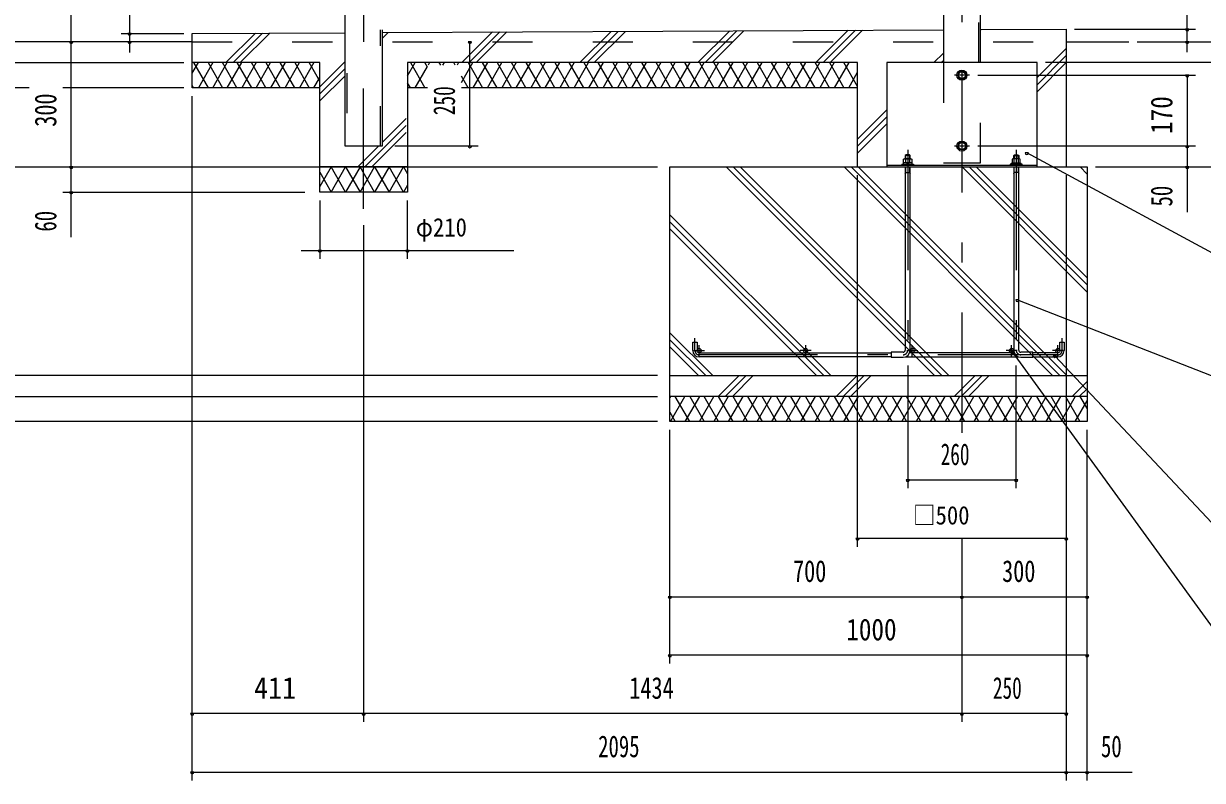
# Model space of a CAD drawing. Units: millimetres, scale not verified, with parts at other scales. Extents: x -26655 to 26659, y -10500 to 10500.
# Drawn here: x 15825 to 22888, y -3330 to 1204 of the extents above; entities that cross this region are included whole.
import ezdxf
from ezdxf.enums import TextEntityAlignment as Align

# ---------------------------------------------------------------- set-up
doc = ezdxf.new("R2010")
doc.units = ezdxf.units.MM
doc.header["$LTSCALE"] = 60
doc.linetypes.add('USER2', pattern=[10, 4, -6])
doc.linetypes.add('USER3', pattern=[24, 12, -5, 2, -5])
for name, color, linetype, lineweight in [('0-6_2-02BOLD', 7, 'Continuous', 18), ('0-7_2-12HIDDEN', 3, 'USER2', 18), ('0-8_2-22CENTER', 3, 'USER3', 18), ('0-9_2-42THIN', 4, 'Continuous', 18), ('0-A_2-52DIM', 3, 'Continuous', 18), ('0-B_2-62HATCH', 2, 'Continuous', 18)]:
    doc.layers.add(name, color=color, linetype=linetype, lineweight=lineweight)
doc.styles.add('ＭＳ ゴシック', font='')
doc.styles.get('ＭＳ ゴシック').set_extended_font_data('MS Gothic')

msp = doc.modelspace()

# ---------------------------------------------------------------- linework, layer by layer
at = {"layer": '0-6_2-02BOLD'}
for p, q in [((17751.04, 469.93), (17751.04, 3919.93)), ((21336.04, 1574.93), (21336.04, 969.93)), ((21558.79, 969.93), (21558.79, 1265.83)), ((16834.92, 1144.93), (17751.04, 1149.3)), ((17973.79, 1150.37), (21336.04, 1166.42)), ((16834.92, 1094.93), (16459.92, 1094.93)), ((22072.41, 1094.93), (22447.41, 1094.93)), ((18244.72, 819.93), (18124.85, 819.93)), ((20822.41, 819.93), (18448.72, 819.93)), ((20997.41, 356.18), (21897.42, 356.18)), ((21087.42, 361.93), (21087.42, 356.18)), ((21110.15, 392.17), (21110.15, 369.43)), ((21114.92, 361.93), (21122.42, 369.43)), ((21129.92, 369.43), (21122.42, 361.93)), ((21134.68, 369.43), (21134.68, 392.17)), ((21149.29, 361.93), (21149.29, 369.43)), ((21757.41, 412.67), (21787.42, 412.67)), ((21760.14, 369.43), (21760.14, 392.17)), ((21772.41, 361.93), (21764.91, 369.43)), ((21772.41, 369.43), (21779.91, 361.93)), ((21784.68, 392.17), (21784.68, 369.43)), ((18124.85, 344.93), (17599.84, 344.93)), ((21107.42, 344.93), (21107.42, -752.57)), ((21107.42, 311.18), (21137.42, 311.18)), ((21137.42, -752.57), (21137.42, 344.93)), ((21757.41, 344.93), (21757.41, -752.57)), ((21787.42, 311.18), (21757.41, 311.18)), ((21787.42, -752.57), (21787.42, 344.93)), ((19834.92, -755.07), (19834.92, -705.07)), ((19872.42, -767.57), (21022.42, -767.57)), ((21760.15, -767.57), (21134.68, -767.57)), ((22022.42, -767.57), (21872.41, -767.57)), ((21022.42, -792.57), (19872.42, -792.57)), ((21109.28, -792.57), (21785.55, -792.57)), ((21872.41, -792.57), (22022.42, -792.57)), ((19697.42, -905.07), (22197.41, -905.07)), ((22197.41, -1030.07), (19697.42, -1030.07))]:
    msp.add_line(p, q, dxfattribs=at)
for points in [[(17599.84, 819.93), (16834.92, 819.93), (16834.92, 1144.93)], [(17973.79, 1167.08), (17973.79, 469.93), (17750.97, 469.93)], [(21558.79, 1167.48), (22072.41, 1169.93), (22072.41, 344.93)], [(20822.41, 344.93), (20822.41, 969.93), (18124.85, 969.93), (18124.85, 194.93), (17599.84, 194.93), (17599.84, 969.93), (16834.92, 969.93)], [(21897.42, 344.93), (21897.42, 969.93), (20997.41, 969.93), (20997.41, 344.93)], [(21087.42, 361.93), (21157.41, 361.93), (21157.41, 356.18)], [(21149.29, 369.43), (21095.54, 369.43), (21095.54, 361.93)], [(21097.88, 369.43), (21097.88, 392.17), (21101.79, 394.43), (21143.04, 394.43), (21146.95, 392.17), (21146.95, 369.43)], [(21137.42, 412.67), (21132.41, 417.67), (21112.41, 417.67), (21107.42, 412.67)], [(21137.42, 394.43), (21137.42, 412.67), (21107.42, 412.67), (21107.42, 394.43)], [(21807.41, 356.18), (21807.41, 361.93), (21737.42, 361.93), (21737.42, 356.18)], [(21745.54, 361.93), (21745.54, 369.43), (21799.29, 369.43), (21799.29, 361.93)], [(21796.95, 369.43), (21796.95, 392.17), (21793.04, 394.43), (21751.79, 394.43), (21747.88, 392.17), (21747.88, 369.43)], [(21757.41, 394.43), (21757.41, 412.67), (21762.42, 417.67), (21782.41, 417.67), (21787.42, 412.67), (21787.42, 394.43)], [(19834.92, -705.07), (19859.92, -705.07), (19859.92, -755.07)], [(22034.92, -755.07), (22034.92, -705.07), (22059.92, -705.07), (22059.92, -755.07)], [(21094.91, -765.07), (21022.42, -765.07), (21022.42, -795.07), (21094.91, -795.07)], [(21799.92, -795.07), (21872.41, -795.07), (21872.41, -765.07), (21799.92, -765.07)]]:
    msp.add_lwpolyline(points, dxfattribs=at)
for points in [[(21435.15, 916.18), (21459.68, 916.18), (21471.95, 894.93), (21459.68, 873.68), (21435.15, 873.68), (21422.88, 894.93)], [(21459.68, 448.68), (21435.15, 448.68), (21422.88, 469.93), (21435.15, 491.18), (21459.68, 491.18), (21471.95, 469.93)], [(22197.41, 344.93), (22197.41, -1180.07), (19697.42, -1180.07), (19697.42, 344.93)]]:
    msp.add_lwpolyline(points, close=True, dxfattribs=at)
for centre, radius in [((21447.41, 894.93), 30), ((21447.41, 894.93), 20.62), ((21447.41, 469.93), 30), ((21447.41, 469.93), 20.62), ((19872.42, -755.07), 12.5), ((20511.16, -755.07), 12.5), ((21149.91, -755.07), 12.5), ((21744.91, -755.07), 12.5), ((22022.42, -755.07), 12.5)]:
    msp.add_circle(centre, radius, dxfattribs=at)
for centre, radius, start, end in [((21104.01, 384.97), 9.46, 49.5701, 90), ((21122.42, 359.98), 34.45, 69.13593, 110.86406), ((21140.82, 384.97), 9.46, 90, 130.42989), ((21754.01, 384.97), 9.46, 49.57011, 90), ((21772.41, 359.98), 34.45, 69.13594, 110.86407), ((21790.82, 384.97), 9.46, 90, 130.4299), ((19872.42, -755.07), 37.5, 180, 270), ((21094.91, -752.57), 42.5, 270, 0), ((21094.91, -752.57), 12.5, 270, 0), ((21799.92, -752.57), 42.5, 180, 270), ((21799.92, -752.57), 12.5, 180, 270), ((22022.42, -755.07), 37.5, 270, 0)]:
    msp.add_arc(centre, radius, start, end, dxfattribs=at)
at = {"layer": '0-7_2-12HIDDEN'}
for p, q in [((17761.54, 3907.43), (17761.54, 469.93)), ((21346.54, 1574.93), (21346.54, 969.93)), ((21548.29, 969.93), (21548.29, 1269.65)), ((17963.29, 469.93), (17963.29, 1166.77)), ((16834.92, 1094.93), (22072.41, 1094.93)), ((21336.04, 969.93), (21336.04, 369.93))]:
    msp.add_line(p, q, dxfattribs=at)
msp.add_lwpolyline([(21336.04, 369.93), (21558.79, 369.93), (21558.79, 969.93)], dxfattribs=at)
at = {"layer": '0-8_2-22CENTER'}
for p, q in [((21447.41, 6672.44), (21447.41, -1305.07)), ((17862.49, 1094.93), (17862.49, 4125.61)), ((17862.42, 94.93), (17862.42, 1094.93)), ((21492.41, 894.93), (21402.41, 894.93)), ((21122.42, 447.67), (21122.42, -752.57)), ((21492.41, 469.93), (21402.41, 469.93)), ((21772.41, 447.67), (21772.41, -752.57)), ((19847.42, -755.07), (19847.42, -680.07)), ((22047.42, -755.07), (22047.42, -680.07)), ((19839.92, -755.07), (19904.92, -755.07)), ((19872.42, -787.57), (19872.42, -722.57)), ((20543.66, -755.07), (20478.66, -755.07)), ((20511.16, -787.57), (20511.16, -722.57)), ((21117.41, -755.07), (21182.41, -755.07)), ((21149.91, -787.57), (21149.91, -722.57)), ((21777.41, -755.07), (21712.41, -755.07)), ((21744.91, -787.57), (21744.91, -722.57)), ((22054.92, -755.07), (21989.92, -755.07)), ((22022.42, -787.57), (22022.42, -722.57)), ((22022.42, -780.07), (19872.42, -780.07))]:
    msp.add_line(p, q, dxfattribs=at)
for centre, radius, start, end in [((19872.42, -755.07), 25, 180, 270), ((21094.91, -752.57), 27.5, 270, 0), ((21799.92, -752.57), 27.5, 180, 270), ((22022.42, -755.07), 25, 270, 0)]:
    msp.add_arc(centre, radius, start, end, dxfattribs=at)
at = {"layer": '0-9_2-42THIN'}
for p, q in [((21111.16, 394.43), (21111.16, 416.41)), ((21133.67, 416.41), (21133.67, 394.43)), ((21761.16, 416.41), (21761.16, 394.43)), ((21783.66, 394.43), (21783.66, 416.41))]:
    msp.add_line(p, q, dxfattribs=at)
for points in [[(21107.42, 304.69), (21111.16, 311.18), (21111.16, 344.93)], [(21133.67, 344.93), (21133.67, 311.18), (21137.42, 304.69)], [(21757.41, 304.69), (21761.16, 311.18), (21761.16, 344.93)], [(21783.66, 344.93), (21783.66, 311.18), (21787.42, 304.69)]]:
    msp.add_lwpolyline(points, dxfattribs=at)
at = {"layer": '0-A_2-52DIM'}
for p, q in [((16109.92, -75.07), (16109.92, 3869.93)), ((16459.92, 1414.93), (16459.92, 1031.06)), ((22797.42, 1032.16), (22797.42, 1439.93)), ((16409.92, 1144.93), (16784.91, 1144.93)), ((16469.92, 1144.93), (16449.92, 1144.93)), ((22122.41, 1169.93), (22847.41, 1169.93)), ((22807.42, 1169.93), (22787.42, 1169.93)), ((16459.92, 1094.93), (15009.92, 1094.93)), ((16119.92, 1094.93), (16099.92, 1094.93)), ((16469.92, 1094.93), (16449.92, 1094.93)), ((18508.72, 1094.93), (18488.72, 1094.93)), ((18498.72, 469.93), (18498.72, 1094.93)), ((22497.41, 1094.93), (23547.42, 1094.93)), ((22807.42, 1094.93), (22787.42, 1094.93)), ((15709.92, 969.93), (16784.91, 969.93)), ((23197.42, 969.93), (21947.42, 969.93)), ((21542.42, 894.93), (22847.41, 894.93)), ((22807.42, 894.93), (22787.42, 894.93)), ((22797.42, 894.93), (22797.42, 74.93)), ((15858.05, 819.93), (15709.92, 819.93)), ((16784.91, 819.93), (16059.91, 819.93)), ((16834.92, -3330.07), (16834.92, 769.93)), ((18548.72, 469.93), (18048.72, 469.93)), ((18508.72, 469.93), (18488.72, 469.93)), ((22847.41, 469.93), (21542.42, 469.93)), ((21845.46, 428.62), (21825.46, 428.62)), ((22807.42, 469.93), (22787.42, 469.93)), ((15359.92, 344.93), (19622.42, 344.93)), ((16119.92, 344.93), (16099.92, 344.93)), ((20822.41, -1930.07), (20822.41, 294.93)), ((22072.41, 294.93), (22072.41, -3330.07)), ((22247.42, 344.93), (23197.42, 344.93)), ((22807.42, 344.93), (22787.42, 344.93)), ((16059.91, 194.93), (17508.99, 194.93)), ((16119.92, 194.93), (16099.92, 194.93)), ((17599.84, 144.93), (17599.84, -205.07)), ((18124.84, -205.07), (18124.84, 144.93)), ((17862.42, -4.6), (17862.42, -2980.07)), ((17488.79, -155.07), (18762.35, -155.07)), ((17609.84, -155.07), (17589.84, -155.07)), ((18134.84, -155.07), (18114.84, -155.07)), ((21790.11, -451.73), (21770.11, -451.73)), ((21758.54, -761.97), (21738.54, -761.97)), ((21122.42, -845.07), (21122.42, -1580.07)), ((21772.41, -1580.07), (21772.41, -845.07)), ((22014.69, -786.39), (21994.69, -786.39)), ((19622.42, -905.07), (15709.92, -905.07)), ((15709.92, -1030.07), (19622.42, -1030.07)), ((19622.42, -1180.07), (15009.92, -1180.07)), ((19697.42, -2630.07), (19697.42, -1230.07)), ((22197.41, -3330.07), (22197.41, -1230.07)), ((21132.42, -1530.07), (21112.42, -1530.07)), ((21122.42, -1530.07), (21772.41, -1530.07)), ((21782.41, -1530.07), (21762.41, -1530.07)), ((20832.41, -1880.07), (20812.41, -1880.07)), ((22072.41, -1880.07), (20822.41, -1880.07)), ((21447.41, -1880.07), (21447.41, -2980.07)), ((22082.41, -1880.07), (22062.41, -1880.07)), ((19707.42, -2230.07), (19687.42, -2230.07)), ((19697.42, -2230.07), (22197.41, -2230.07)), ((21457.41, -2230.07), (21437.41, -2230.07)), ((22207.41, -2230.07), (22187.41, -2230.07)), ((19707.42, -2580.07), (19687.42, -2580.07)), ((22197.41, -2580.07), (19697.42, -2580.07)), ((22207.41, -2580.07), (22187.41, -2580.07)), ((16844.92, -2930.07), (16824.92, -2930.07)), ((22072.41, -2930.07), (16834.92, -2930.07)), ((17872.42, -2930.07), (17852.42, -2930.07)), ((21457.41, -2930.07), (21437.41, -2930.07)), ((22082.41, -2930.07), (22062.41, -2930.07)), ((16844.92, -3280.07), (16824.92, -3280.07)), ((16834.92, -3280.07), (22467.42, -3280.07)), ((22082.41, -3280.07), (22062.41, -3280.07)), ((22207.41, -3280.07), (22187.41, -3280.07))]:
    msp.add_line(p, q, dxfattribs=at)
for points in [[(25197.42, -305.07), (23197.42, -305.07), (21835.46, 428.62)], [(21780.11, -451.73), (23197.42, -1005.07), (24747.41, -1005.07)], [(21748.54, -761.97), (23197.42, -2755.07), (24747.41, -2755.07)], [(24747.41, -2055.07), (23197.42, -2055.07), (22004.69, -786.39)]]:
    msp.add_lwpolyline(points, dxfattribs=at)
for centre in [(16459.92, 1144.93), (22797.42, 1169.93), (16109.92, 1094.93), (16459.92, 1094.93), (18498.72, 1094.93), (22797.42, 1094.93), (22797.42, 894.93), (18498.72, 469.93), (21835.46, 428.62), (22797.42, 469.93), (16109.92, 344.93), (22797.42, 344.93), (16109.92, 194.93), (17599.84, -155.07), (18124.84, -155.07), (21780.11, -451.73), (21748.54, -761.97), (22004.69, -786.39), (21122.42, -1530.07), (21772.41, -1530.07), (20822.41, -1880.07), (22072.41, -1880.07), (19697.42, -2230.07), (21447.41, -2230.07), (22197.41, -2230.07), (19697.42, -2580.07), (22197.41, -2580.07), (16834.92, -2930.07), (17862.42, -2930.07), (21447.41, -2930.07), (22072.41, -2930.07), (16834.92, -3280.07), (22072.41, -3280.07), (22197.41, -3280.07)]:
    msp.add_arc(centre, 10, 180, 0, dxfattribs=at)
at = {"layer": '0-B_2-62HATCH'}
for p, q in [((17037.35, 969.93), (17214.16, 1146.74)), ((17256.79, 1146.94), (17079.77, 969.93)), ((17122.2, 969.93), (17299.42, 1147.15)), ((18009.92, 1150.54), (17973.79, 1114.41)), ((18451.56, 969.93), (18635.16, 1153.52)), ((18677.78, 1153.73), (18493.99, 969.93)), ((18536.41, 969.93), (18720.41, 1153.93)), ((19345.65, 1156.91), (19158.67, 969.93)), ((19201.09, 969.93), (19388.28, 1157.12)), ((19243.52, 969.93), (19430.91, 1157.32)), ((20056.15, 1160.31), (19865.77, 969.93)), ((19908.2, 969.93), (20098.78, 1160.51)), ((19950.63, 969.93), (20141.41, 1160.71)), ((20572.88, 969.93), (20766.65, 1163.7)), ((20615.31, 969.93), (20809.28, 1163.9)), ((20851.91, 1164.1), (20657.73, 969.93)), ((21558.79, 1163.88), (21562.41, 1167.5)), ((21336.04, 1025.98), (21279.99, 969.93)), ((21897.42, 880.25), (22072.41, 1055.25)), ((22072.41, 1012.82), (21897.42, 837.83)), ((16834.92, 905.85), (16871.91, 969.93)), ((16843.04, 969.93), (16929.65, 819.93)), ((16958.51, 969.93), (16871.91, 819.93)), ((16929.65, 969.93), (17016.25, 819.93)), ((16958.51, 819.93), (17045.12, 969.93)), ((17102.85, 819.93), (17016.25, 969.93)), ((17045.12, 819.93), (17131.72, 969.93)), ((17102.85, 969.93), (17189.45, 819.93)), ((17218.32, 969.93), (17131.72, 819.93)), ((17276.06, 819.93), (17189.46, 969.93)), ((17218.32, 819.93), (17304.92, 969.93)), ((17276.06, 969.93), (17362.66, 819.93)), ((17391.53, 969.93), (17304.92, 819.93)), ((17449.26, 819.93), (17362.66, 969.93)), ((17391.53, 819.93), (17478.13, 969.93)), ((17449.26, 969.93), (17535.87, 819.93)), ((17564.73, 969.93), (17478.13, 819.93)), ((17599.84, 859.11), (17535.87, 969.93)), ((17751.04, 976.52), (17599.84, 825.32)), ((17599.84, 782.9), (17751.04, 934.09)), ((18124.85, 890.08), (18170.95, 969.93)), ((18142.09, 969.93), (18228.68, 819.93)), ((18170.95, 819.93), (18244.72, 947.7)), ((18244.72, 942.16), (18228.68, 969.93)), ((18257.55, 969.93), (18248.93, 954.99)), ((18323.92, 954.99), (18315.29, 969.93)), ((18344.15, 969.93), (18335.53, 954.99)), ((18410.51, 954.99), (18401.89, 969.93)), ((18430.76, 969.93), (18422.13, 954.99)), ((18448.72, 851.04), (18517.36, 969.93)), ((18488.49, 969.93), (18575.09, 819.93)), ((18603.96, 969.93), (18517.36, 819.93)), ((18661.7, 819.93), (18575.1, 969.93)), ((18603.96, 819.93), (18690.56, 969.93)), ((18661.7, 969.93), (18748.3, 819.93)), ((18777.17, 969.93), (18690.56, 819.93)), ((18834.9, 819.93), (18748.3, 969.93)), ((18777.17, 819.93), (18863.77, 969.93)), ((18834.9, 969.93), (18921.51, 819.93)), ((18950.37, 969.93), (18863.77, 819.93)), ((19008.11, 819.93), (18921.51, 969.93)), ((18950.37, 819.93), (19036.98, 969.93)), ((19008.11, 969.93), (19094.71, 819.93)), ((19123.58, 969.93), (19036.98, 819.93)), ((19181.31, 819.93), (19094.71, 969.93)), ((19123.58, 819.93), (19210.18, 969.93)), ((19181.31, 969.93), (19267.92, 819.93)), ((19296.78, 969.93), (19210.18, 819.93)), ((19354.52, 819.93), (19267.92, 969.93)), ((19296.78, 819.93), (19383.39, 969.93)), ((19354.52, 969.93), (19441.12, 819.93)), ((19469.99, 969.93), (19383.39, 819.93)), ((19527.73, 819.93), (19441.12, 969.93)), ((19469.99, 819.93), (19556.59, 969.93)), ((19527.73, 969.93), (19614.33, 819.93)), ((19643.19, 969.93), (19556.59, 819.93)), ((19700.93, 819.93), (19614.33, 969.93)), ((19643.2, 819.93), (19729.8, 969.93)), ((19700.93, 969.93), (19787.53, 819.93)), ((19816.4, 969.93), (19729.8, 819.93)), ((19874.13, 819.93), (19787.53, 969.93)), ((19816.4, 819.93), (19903, 969.93)), ((19874.14, 969.93), (19960.74, 819.93)), ((19989.6, 969.93), (19903, 819.93)), ((20047.34, 819.93), (19960.74, 969.93)), ((19989.6, 819.93), (20076.21, 969.93)), ((20047.34, 969.93), (20133.94, 819.93)), ((20162.81, 969.93), (20076.21, 819.93)), ((20220.54, 819.93), (20133.94, 969.93)), ((20162.81, 819.93), (20249.41, 969.93)), ((20220.55, 969.93), (20307.15, 819.93)), ((20336.01, 969.93), (20249.41, 819.93)), ((20393.75, 819.93), (20307.15, 969.93)), ((20336.02, 819.93), (20422.62, 969.93)), ((20393.75, 969.93), (20480.35, 819.93)), ((20509.22, 969.93), (20422.62, 819.93)), ((20566.96, 819.93), (20480.35, 969.93)), ((20509.22, 819.93), (20595.82, 969.93)), ((20653.56, 819.93), (20566.96, 969.93)), ((20682.43, 969.93), (20595.82, 819.93)), ((20653.56, 969.93), (20740.16, 819.93)), ((20769.03, 969.93), (20682.43, 819.93)), ((20822.41, 827.47), (20740.16, 969.93)), ((21322.42, 969.93), (21336.04, 983.56)), ((21897.42, 795.4), (22072.41, 970.4)), ((17564.73, 819.93), (17599.84, 880.75)), ((17751.04, 891.66), (17599.84, 740.47)), ((18142.09, 819.93), (18124.85, 849.79)), ((18488.49, 819.93), (18448.72, 888.82)), ((20769.03, 819.93), (20822.41, 912.4)), ((16843.04, 819.93), (16834.92, 834.01)), ((20997.41, 687.36), (20822.41, 512.36)), ((20822.41, 469.93), (20997.41, 644.93)), ((18116.95, 592.96), (17868.92, 344.93)), ((17973.72, 492.16), (18116.95, 635.39)), ((20997.41, 602.5), (20822.41, 427.5)), ((17911.35, 344.93), (18116.95, 550.54)), ((17826.49, 344.93), (17951.49, 469.93)), ((17927.73, 344.93), (18014.33, 194.93)), ((18014.33, 344.93), (17927.73, 194.93)), ((18014.33, 194.93), (18100.94, 344.93)), ((18100.94, 194.93), (18014.33, 344.93)), ((18100.94, 344.93), (18124.85, 303.5)), ((21283.67, -905.07), (20033.67, 344.93)), ((20076.09, 344.93), (21326.09, -905.07)), ((21368.52, -905.07), (20118.52, 344.93)), ((20740.78, 344.93), (21990.78, -905.07)), ((22033.2, -905.07), (20783.2, 344.93)), ((20825.63, 344.93), (22075.63, -905.07)), ((22197.41, -404.6), (21447.88, 344.93)), ((21490.31, 344.93), (22197.41, -362.17)), ((22197.41, -319.75), (21532.73, 344.93)), ((22069.2, 344.93), (22072.41, 348.14)), ((22154.99, 344.93), (22197.41, 302.51)), ((18124.85, 236.35), (18100.94, 194.93)), ((19697.42, 58.93), (20661.42, -905.07)), ((20618.99, -905.07), (19697.42, 16.5)), ((19697.42, -25.92), (20576.56, -905.07)), ((19954.31, -905.07), (19697.42, -648.18)), ((19697.42, -690.6), (19911.88, -905.07)), ((19869.46, -905.07), (19697.42, -733.03)), ((19987.1, -1030.07), (20112.09, -905.07)), ((20154.52, -905.07), (20029.52, -1030.07)), ((20071.95, -1030.07), (20196.95, -905.07)), ((20694.2, -1030.07), (20819.2, -905.07)), ((20861.63, -905.07), (20736.63, -1030.07)), ((20779.05, -1030.07), (20904.05, -905.07)), ((21526.31, -905.07), (21401.31, -1030.07)), ((21443.73, -1030.07), (21568.73, -905.07)), ((21486.16, -1030.07), (21611.16, -905.07)), ((22108.42, -1030.07), (22197.41, -941.07)), ((22197.41, -983.5), (22150.84, -1030.07)), ((19700.93, -1030.07), (19697.42, -1036.15)), ((19700.93, -1180.07), (19787.53, -1030.07)), ((19816.4, -1180.07), (19729.8, -1030.07)), ((19874.13, -1030.07), (19787.53, -1180.07)), ((19816.4, -1030.07), (19903, -1180.07)), ((19874.13, -1180.07), (19960.74, -1030.07)), ((19989.6, -1180.07), (19903, -1030.07)), ((20047.34, -1030.07), (19960.74, -1180.07)), ((20076.21, -1180.07), (19989.6, -1030.07)), ((20133.94, -1030.07), (20047.34, -1180.07)), ((20162.81, -1180.07), (20076.21, -1030.07)), ((20220.54, -1030.07), (20133.94, -1180.07)), ((20162.81, -1030.07), (20249.41, -1180.07)), ((20220.54, -1180.07), (20307.15, -1030.07)), ((20336.02, -1180.07), (20249.41, -1030.07)), ((20393.75, -1030.07), (20307.15, -1180.07)), ((20336.01, -1030.07), (20422.62, -1180.07)), ((20393.75, -1180.07), (20480.35, -1030.07)), ((20509.22, -1180.07), (20422.62, -1030.07)), ((20566.96, -1030.07), (20480.35, -1180.07)), ((20509.22, -1030.07), (20595.82, -1180.07)), ((20566.96, -1180.07), (20653.56, -1030.07)), ((20682.43, -1180.07), (20595.82, -1030.07)), ((20740.16, -1030.07), (20653.56, -1180.07)), ((20682.43, -1030.07), (20769.03, -1180.07)), ((20740.16, -1180.07), (20826.76, -1030.07)), ((20855.63, -1180.07), (20769.03, -1030.07)), ((20913.37, -1030.07), (20826.76, -1180.07)), ((20855.63, -1030.07), (20942.23, -1180.07)), ((20913.37, -1180.07), (20999.97, -1030.07)), ((21028.84, -1180.07), (20942.23, -1030.07)), ((21086.57, -1030.07), (20999.97, -1180.07)), ((21028.84, -1030.07), (21115.44, -1180.07)), ((21086.57, -1180.07), (21173.17, -1030.07)), ((21202.04, -1180.07), (21115.44, -1030.07)), ((21259.77, -1030.07), (21173.17, -1180.07)), ((21202.04, -1030.07), (21288.65, -1180.07)), ((21259.77, -1180.07), (21346.38, -1030.07)), ((21375.24, -1180.07), (21288.64, -1030.07)), ((21432.98, -1030.07), (21346.38, -1180.07)), ((21375.24, -1030.07), (21461.85, -1180.07)), ((21432.98, -1180.07), (21519.58, -1030.07)), ((21548.45, -1180.07), (21461.85, -1030.07)), ((21606.18, -1030.07), (21519.58, -1180.07)), ((21548.45, -1030.07), (21635.05, -1180.07)), ((21606.18, -1180.07), (21692.79, -1030.07)), ((21721.66, -1180.07), (21635.05, -1030.07)), ((21779.39, -1030.07), (21692.79, -1180.07)), ((21721.66, -1030.07), (21808.26, -1180.07)), ((21779.39, -1180.07), (21865.99, -1030.07)), ((21894.86, -1180.07), (21808.26, -1030.07)), ((21952.6, -1030.07), (21865.99, -1180.07)), ((21894.86, -1030.07), (21981.46, -1180.07)), ((21952.6, -1180.07), (22039.2, -1030.07)), ((22068.07, -1180.07), (21981.46, -1030.07)), ((22125.8, -1030.07), (22039.2, -1180.07)), ((22068.07, -1030.07), (22154.67, -1180.07)), ((22125.8, -1180.07), (22197.41, -1056.03)), ((22154.67, -1030.07), (22197.41, -1104.11)), ((22197.41, -1025.92), (22193.27, -1030.07)), ((19697.42, -1123.99), (19729.8, -1180.07))]:
    msp.add_line(p, q, dxfattribs=at)
for points in [[(17599.84, 312.84), (17667.92, 194.93), (17754.52, 344.93), (17841.12, 194.93), (17927.73, 344.93)], [(17927.73, 194.93), (17841.12, 344.93), (17754.52, 194.93), (17667.92, 344.93), (17599.84, 227.02)]]:
    msp.add_lwpolyline(points, dxfattribs=at)

# ---------------------------------------------------------------- texts
at = {"layer": '0-A_2-52DIM', "color": 7, "style": 'ＭＳ ゴシック'}
for s, width, p in [('300', 0.75, (16059.91, 585.83)), ('250', 0.65, (18448.72, 655.6)), ('170', 0.85, (22747.41, 542.94)), ('50', 0.7, (22747.41, 108.21)), ('60', 0.7, (16059.91, -42.19))]:
    msp.add_text(s, height=130.2, rotation=90, dxfattribs=dict(at, width=width)).set_placement(p, align=Align.BOTTOM_LEFT)
for s, height, width, p in [('φ210', 110.7, 0.9, (18174.84, -105.07)), ('260', 130.2, 0.65, (21320.14, -1480.07)), ('□500', 110.7, 0.9, (21153.66, -1830.07)), ('700', 130.2, 0.75, (20435.41, -2180.07)), ('300', 130.2, 0.75, (21688.31, -2180.07)), ('1000', 130.2, 0.85, (20754.61, -2530.07)), ('411', 130.2, 0.95, (17205.44, -2880.07)), ('1434', 130.2, 0.75, (19454.4, -2880.07)), ('250', 130.2, 0.65, (21633.08, -2880.07)), ('2095', 130.2, 0.7, (19267.66, -3230.07)), ('50', 130.2, 0.7, (22280.7, -3230.07))]:
    msp.add_text(s, height=height, dxfattribs=dict(at, width=width)).set_placement(p, align=Align.BOTTOM_LEFT)

doc.saveas('drawing.dxf')
